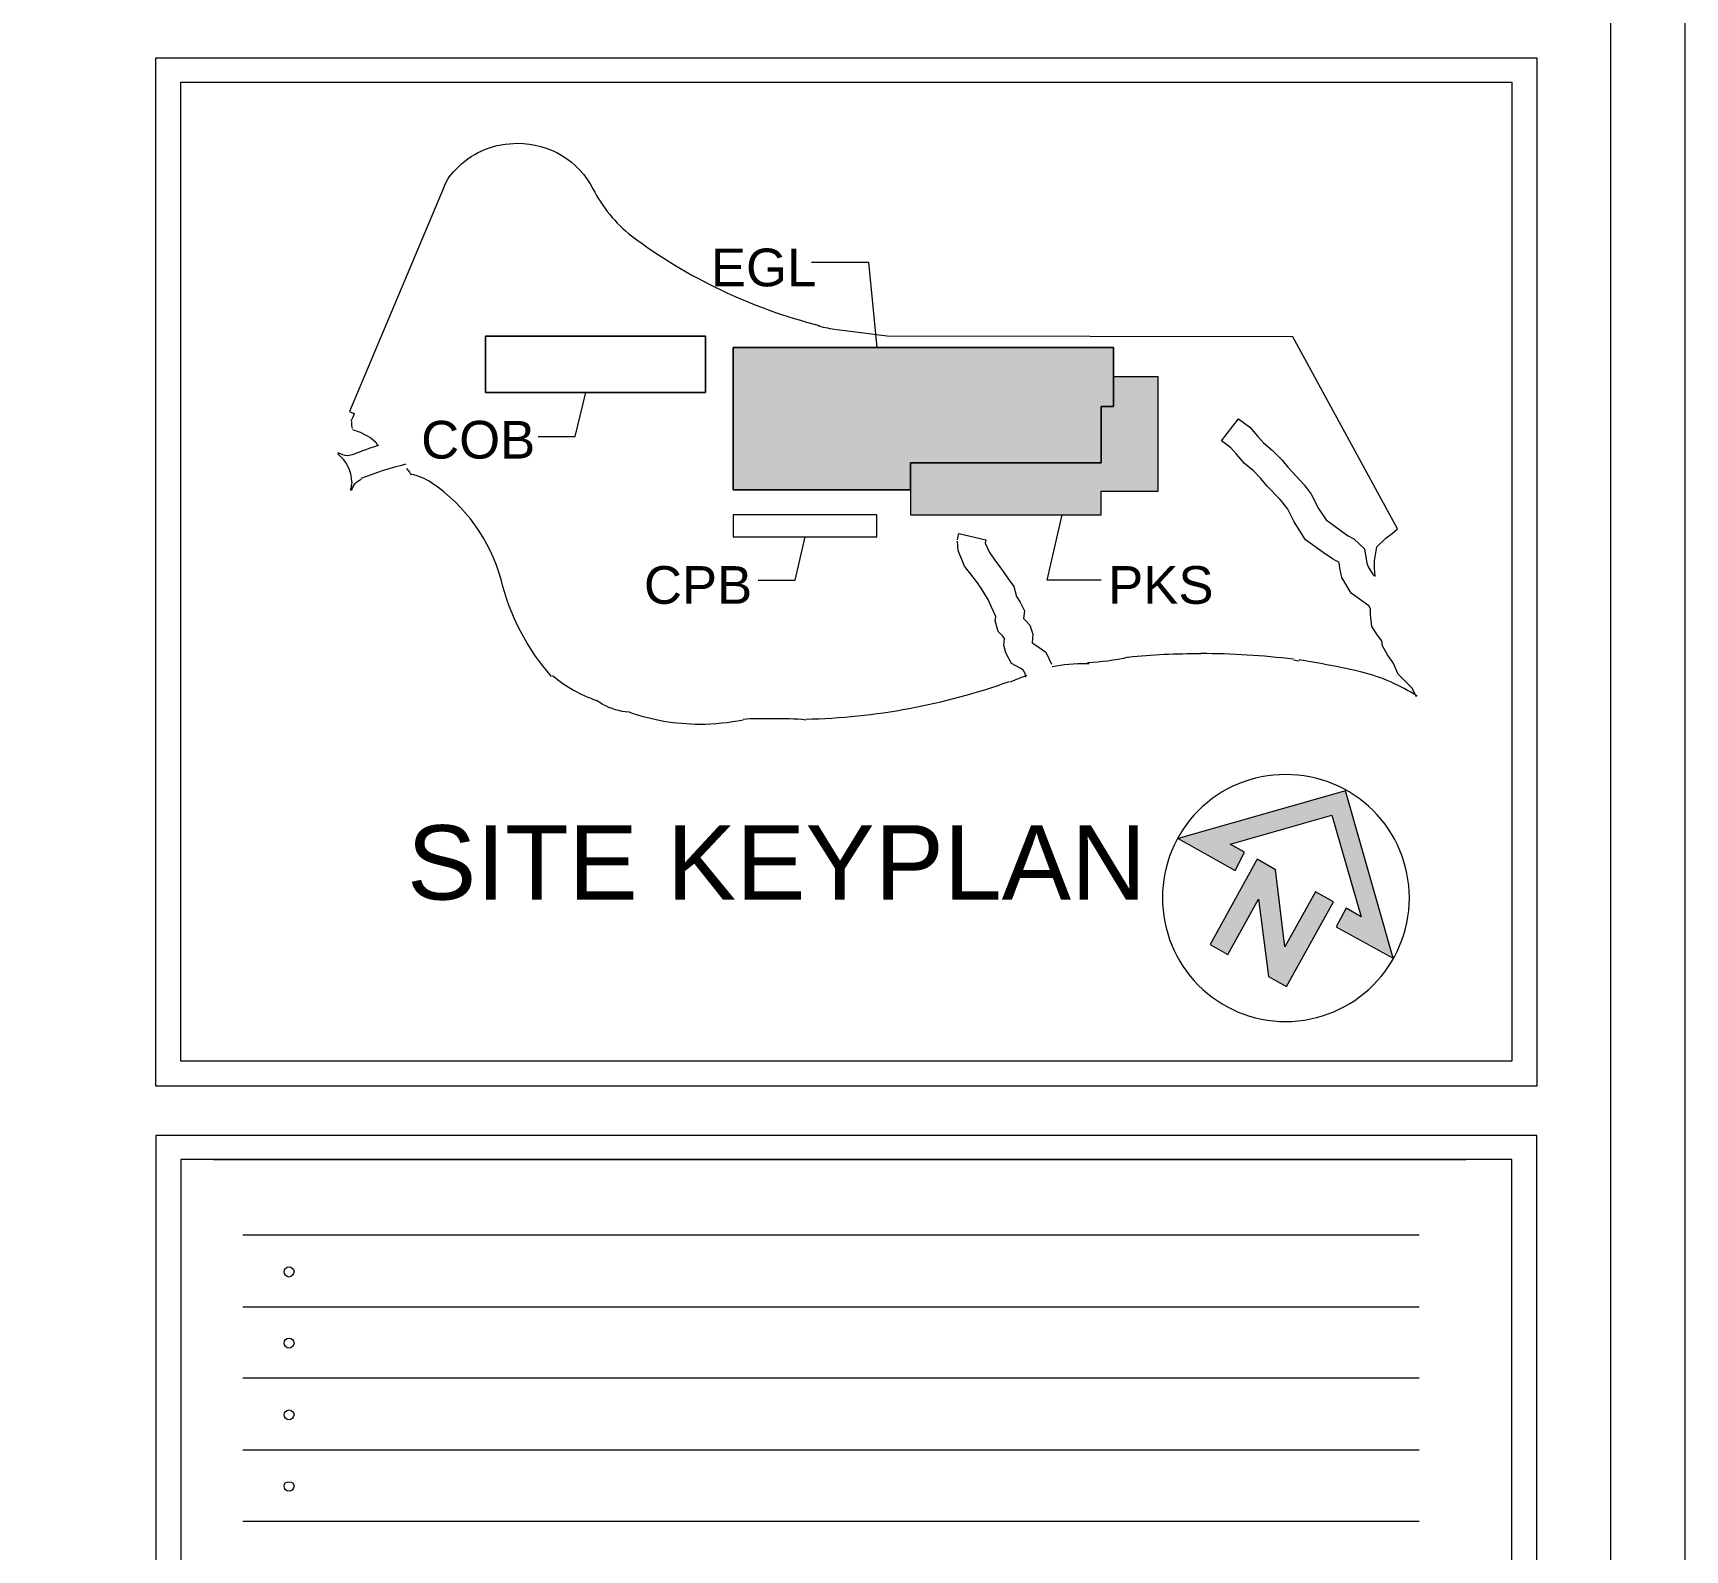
# Model space of a CAD drawing. Header units: metres. Extents: x -2 to 237, y -8 to 52.
# Drawn here: x 77.25 to 87.88, y 14.46 to 24.23 of the extents above; entities that cross this region are included whole.
import ezdxf

# ---------------------------------------------------------------- set-up
doc = ezdxf.new("R2010")
doc.units = ezdxf.units.M
doc.layers.get('0').update_dxf_attribs({"lineweight": 0})
doc.layers.add('pie de plano', color=7, linetype='Continuous', lineweight=0)
doc.styles.add('PDF Helvetica', font='')
doc.styles.get('PDF Helvetica').set_extended_font_data('Helvetica')

msp = doc.modelspace()

# ---------------------------------------------------------------- hatches: boundary and pattern name
at = {"lineweight": 0, "transparency": 33554559}
for points in [[(84.122, 21.82), (84.2, 21.82), (84.2, 22.2), (81.754, 22.2), (81.754, 21.284), (82.895, 21.284), (82.895, 21.458), (84.122, 21.458)], [(82.895, 21.123), (84.122, 21.123), (84.122, 21.275), (84.489, 21.275), (84.489, 22.012), (84.201, 22.012), (84.201, 21.82), (84.122, 21.82), (84.122, 21.458), (82.895, 21.458)]]:
    msp.add_hatch(color=256, dxfattribs=at).paths.add_polyline_path(points)
h = msp.add_hatch(color=256, dxfattribs=at)
h.paths.add_polyline_path([(85.699, 19.332), (85.699, 19.346), (85.681, 19.346), (85.662, 19.341), (85.648, 19.337), (85.63, 19.332), (85.617, 19.327), (85.598, 19.323), (85.584, 19.318), (85.566, 19.314), (85.552, 19.309), (85.534, 19.305), (85.52, 19.3), (85.502, 19.295), (85.488, 19.291), (85.47, 19.286), (85.456, 19.282), (85.438, 19.277), (85.424, 19.272), (85.405, 19.268), (85.392, 19.263), (85.374, 19.259), (85.36, 19.254), (85.341, 19.25), (85.328, 19.245), (85.309, 19.24), (85.295, 19.236), (85.277, 19.231), (85.264, 19.227), (85.245, 19.222), (85.231, 19.217), (85.213, 19.213), (85.199, 19.208), (85.181, 19.204), (85.167, 19.199), (85.149, 19.195), (85.135, 19.19), (85.117, 19.185), (85.103, 19.181), (85.085, 19.176), (85.071, 19.172), (85.053, 19.167), (85.039, 19.162), (85.021, 19.158), (85.007, 19.153), (84.989, 19.149), (84.975, 19.144), (84.957, 19.14), (84.943, 19.135), (84.924, 19.13), (84.911, 19.126), (84.892, 19.121), (84.879, 19.117), (84.86, 19.112), (84.846, 19.107), (84.828, 19.103), (84.815, 19.098), (84.796, 19.094), (84.782, 19.089), (84.764, 19.085), (84.75, 19.08), (84.732, 19.075), (84.718, 19.071), (84.7, 19.066), (84.686, 19.062), (84.668, 19.057), (84.654, 19.052), (84.618, 19.043), (84.654, 19.025), (84.659, 19.02), (84.686, 19.007), (84.691, 19.002), (84.727, 18.984), (84.732, 18.979), (84.759, 18.965), (84.764, 18.961), (84.801, 18.943), (84.805, 18.938), (84.833, 18.924), (84.837, 18.92), (84.874, 18.901), (84.879, 18.897), (84.906, 18.883), (84.911, 18.878), (84.947, 18.86), (84.952, 18.856), (84.989, 18.837), (84.989, 18.846), (85.044, 18.956), (85.039, 18.961), (85.002, 18.979), (84.998, 18.984), (84.952, 19.007), (84.97, 19.011), (84.984, 19.016), (85.002, 19.02), (85.016, 19.025), (85.034, 19.03), (85.048, 19.034), (85.067, 19.039), (85.08, 19.043), (85.099, 19.048), (85.112, 19.052), (85.131, 19.057), (85.144, 19.062), (85.163, 19.066), (85.177, 19.071), (85.195, 19.075), (85.208, 19.08), (85.227, 19.085), (85.241, 19.089), (85.259, 19.094), (85.273, 19.098), (85.291, 19.103), (85.305, 19.107), (85.323, 19.112), (85.337, 19.117), (85.355, 19.121), (85.369, 19.126), (85.387, 19.13), (85.401, 19.135), (85.419, 19.14), (85.433, 19.144), (85.451, 19.149), (85.465, 19.153), (85.484, 19.158), (85.497, 19.162), (85.515, 19.167), (85.529, 19.172), (85.548, 19.176), (85.561, 19.181), (85.579, 19.185), (85.594, 19.19), (85.612, 19.19), (85.612, 19.176), (85.617, 19.176), (85.617, 19.162), (85.621, 19.162), (85.621, 19.144), (85.625, 19.144), (85.625, 19.13), (85.63, 19.13), (85.63, 19.112), (85.635, 19.112), (85.635, 19.098), (85.639, 19.098), (85.639, 19.08), (85.644, 19.08), (85.644, 19.066), (85.648, 19.066), (85.648, 19.048), (85.653, 19.048), (85.653, 19.034), (85.658, 19.034), (85.658, 19.016), (85.662, 19.016), (85.662, 19.002), (85.667, 19.002), (85.667, 18.984), (85.671, 18.984), (85.671, 18.97), (85.676, 18.97), (85.676, 18.952), (85.681, 18.952), (85.681, 18.938), (85.685, 18.938), (85.685, 18.92), (85.689, 18.92), (85.689, 18.906), (85.694, 18.906), (85.694, 18.888), (85.699, 18.888), (85.699, 18.874), (85.704, 18.874), (85.704, 18.856), (85.708, 18.856), (85.708, 18.842), (85.712, 18.842), (85.712, 18.823), (85.717, 18.823), (85.717, 18.81), (85.722, 18.81), (85.722, 18.791), (85.727, 18.791), (85.727, 18.778), (85.731, 18.778), (85.731, 18.759), (85.735, 18.759), (85.735, 18.746), (85.74, 18.746), (85.74, 18.727), (85.745, 18.727), (85.745, 18.713), (85.749, 18.713), (85.749, 18.695), (85.754, 18.695), (85.754, 18.681), (85.758, 18.681), (85.758, 18.663), (85.763, 18.663), (85.763, 18.649), (85.768, 18.649), (85.768, 18.631), (85.772, 18.631), (85.772, 18.617), (85.776, 18.617), (85.776, 18.599), (85.781, 18.599), (85.781, 18.585), (85.786, 18.585), (85.786, 18.567), (85.791, 18.567), (85.791, 18.553), (85.795, 18.553), (85.791, 18.539), (85.791, 18.544), (85.763, 18.558), (85.758, 18.562), (85.731, 18.576), (85.727, 18.581), (85.708, 18.59), (85.699, 18.59), (85.694, 18.585), (85.671, 18.539), (85.667, 18.535), (85.639, 18.48), (85.635, 18.475), (85.681, 18.452), (85.685, 18.448), (85.722, 18.429), (85.727, 18.425), (85.772, 18.402), (85.776, 18.397), (85.814, 18.379), (85.818, 18.374), (85.864, 18.352), (85.868, 18.347), (85.905, 18.329), (85.909, 18.324), (85.955, 18.301), (85.96, 18.297), (85.996, 18.278), (86.001, 18.274), (86.001, 18.287), (85.996, 18.287), (85.996, 18.306), (85.992, 18.306), (85.992, 18.319), (85.988, 18.319), (85.988, 18.338), (85.983, 18.338), (85.983, 18.352), (85.978, 18.352), (85.978, 18.37), (85.973, 18.37), (85.973, 18.384), (85.969, 18.384), (85.969, 18.402), (85.965, 18.402), (85.965, 18.416), (85.96, 18.416), (85.96, 18.434), (85.955, 18.434), (85.955, 18.448), (85.951, 18.448), (85.951, 18.466), (85.946, 18.466), (85.946, 18.48), (85.942, 18.48), (85.942, 18.498), (85.937, 18.498), (85.937, 18.512), (85.932, 18.512), (85.932, 18.53), (85.928, 18.53), (85.928, 18.544), (85.924, 18.544), (85.924, 18.562), (85.919, 18.562), (85.919, 18.576), (85.914, 18.576), (85.914, 18.594), (85.909, 18.594), (85.909, 18.608), (85.905, 18.608), (85.905, 18.626), (85.901, 18.626), (85.901, 18.64), (85.896, 18.64), (85.896, 18.658), (85.891, 18.658), (85.891, 18.672), (85.886, 18.672), (85.886, 18.691), (85.882, 18.691), (85.882, 18.704), (85.878, 18.704), (85.878, 18.723), (85.873, 18.723), (85.873, 18.736), (85.868, 18.736), (85.868, 18.755), (85.864, 18.755), (85.864, 18.768), (85.859, 18.768), (85.859, 18.787), (85.855, 18.787), (85.855, 18.801), (85.85, 18.801), (85.85, 18.819), (85.845, 18.819), (85.845, 18.833), (85.841, 18.833), (85.841, 18.851), (85.837, 18.851), (85.837, 18.865), (85.832, 18.865), (85.832, 18.883), (85.827, 18.883), (85.827, 18.897), (85.822, 18.897), (85.822, 18.915), (85.818, 18.915), (85.818, 18.929), (85.814, 18.929), (85.814, 18.947), (85.809, 18.947), (85.809, 18.961), (85.804, 18.961), (85.804, 18.979), (85.799, 18.979), (85.799, 18.993), (85.795, 18.993), (85.795, 19.011), (85.791, 19.011), (85.791, 19.025), (85.786, 19.025), (85.786, 19.043), (85.781, 19.043), (85.781, 19.057), (85.776, 19.057), (85.776, 19.075), (85.772, 19.075), (85.772, 19.089), (85.768, 19.089), (85.768, 19.107), (85.763, 19.107), (85.763, 19.121), (85.758, 19.121), (85.758, 19.14), (85.754, 19.14), (85.754, 19.153), (85.749, 19.153), (85.749, 19.172), (85.745, 19.172), (85.745, 19.185), (85.74, 19.185), (85.74, 19.204), (85.735, 19.204), (85.735, 19.217), (85.731, 19.217), (85.731, 19.236), (85.727, 19.236), (85.727, 19.25), (85.722, 19.25), (85.722, 19.268), (85.717, 19.268), (85.717, 19.282), (85.712, 19.282), (85.712, 19.3), (85.708, 19.3), (85.708, 19.314), (85.704, 19.314), (85.704, 19.332)])
h.paths.add_polyline_path([(85.318, 18.09), (85.318, 18.095), (85.337, 18.132), (85.341, 18.136), (85.36, 18.173), (85.364, 18.177), (85.383, 18.214), (85.387, 18.219), (85.405, 18.255), (85.41, 18.26), (85.428, 18.297), (85.433, 18.301), (85.451, 18.338), (85.456, 18.342), (85.474, 18.379), (85.479, 18.384), (85.497, 18.42), (85.502, 18.425), (85.52, 18.461), (85.525, 18.466), (85.543, 18.503), (85.548, 18.507), (85.566, 18.544), (85.571, 18.549), (85.589, 18.585), (85.594, 18.59), (85.617, 18.636), (85.612, 18.64), (85.584, 18.654), (85.579, 18.658), (85.543, 18.677), (85.538, 18.681), (85.511, 18.695), (85.502, 18.695), (85.497, 18.691), (85.484, 18.663), (85.479, 18.658), (85.461, 18.622), (85.456, 18.617), (85.438, 18.581), (85.433, 18.576), (85.415, 18.539), (85.41, 18.535), (85.396, 18.507), (85.392, 18.503), (85.374, 18.466), (85.369, 18.461), (85.351, 18.425), (85.346, 18.42), (85.328, 18.384), (85.323, 18.379), (85.309, 18.352), (85.305, 18.347), (85.305, 18.384), (85.3, 18.384), (85.3, 18.42), (85.295, 18.42), (85.295, 18.457), (85.291, 18.457), (85.291, 18.498), (85.287, 18.498), (85.287, 18.535), (85.282, 18.535), (85.282, 18.571), (85.277, 18.571), (85.277, 18.613), (85.273, 18.613), (85.273, 18.649), (85.268, 18.649), (85.268, 18.686), (85.264, 18.686), (85.264, 18.727), (85.259, 18.727), (85.259, 18.764), (85.254, 18.764), (85.254, 18.801), (85.25, 18.801), (85.25, 18.837), (85.241, 18.846), (85.222, 18.856), (85.218, 18.86), (85.19, 18.874), (85.186, 18.878), (85.158, 18.892), (85.154, 18.897), (85.135, 18.906), (85.126, 18.906), (85.121, 18.901), (85.103, 18.865), (85.099, 18.86), (85.08, 18.823), (85.076, 18.819), (85.053, 18.773), (85.048, 18.768), (85.03, 18.732), (85.025, 18.727), (85.002, 18.681), (84.998, 18.677), (84.979, 18.64), (84.975, 18.636), (84.952, 18.59), (84.947, 18.585), (84.929, 18.549), (84.924, 18.544), (84.902, 18.498), (84.897, 18.494), (84.879, 18.457), (84.874, 18.452), (84.851, 18.406), (84.846, 18.402), (84.828, 18.365), (84.824, 18.361), (84.86, 18.342), (84.865, 18.338), (84.902, 18.319), (84.906, 18.315), (84.943, 18.297), (84.943, 18.301), (84.961, 18.338), (84.966, 18.342), (84.984, 18.379), (84.989, 18.384), (85.011, 18.429), (85.016, 18.434), (85.034, 18.471), (85.039, 18.475), (85.057, 18.512), (85.062, 18.516), (85.085, 18.562), (85.089, 18.567), (85.108, 18.603), (85.112, 18.608), (85.131, 18.645), (85.135, 18.649), (85.14, 18.649), (85.14, 18.617), (85.144, 18.617), (85.144, 18.581), (85.149, 18.581), (85.149, 18.544), (85.154, 18.544), (85.154, 18.507), (85.158, 18.507), (85.158, 18.475), (85.163, 18.475), (85.163, 18.439), (85.167, 18.439), (85.167, 18.402), (85.172, 18.402), (85.172, 18.365), (85.177, 18.365), (85.177, 18.329), (85.181, 18.329), (85.181, 18.297), (85.186, 18.297), (85.186, 18.26), (85.19, 18.26), (85.19, 18.223), (85.195, 18.223), (85.195, 18.187), (85.199, 18.187), (85.199, 18.15), (85.208, 18.15), (85.236, 18.136), (85.241, 18.132), (85.277, 18.113), (85.282, 18.109)])

# ---------------------------------------------------------------- linework, layer by layer
at = {"lineweight": 0}
for points in [[(87.403, -7.177), (87.403, 51.326)], [(79.889, 23.226), (79.284, 21.788), (79.317, 21.774)], [(82.258, 22.75), (82.625, 22.75), (82.679, 22.2)], [(81.575, 22.273), (80.16, 22.273), (81.575, 22.273)], [(86.152, 19.951), (86.121, 20.01), (86.106, 20.024), (86.065, 20.065), (86.034, 20.097), (86.001, 20.17), (85.965, 20.221), (85.932, 20.28), (85.928, 20.312), (85.901, 20.349), (85.864, 20.404), (85.855, 20.482), (85.855, 20.519), (85.845, 20.537), (85.731, 20.619), (85.671, 20.72), (85.658, 20.78), (85.653, 20.816), (85.612, 20.839), (85.552, 20.881), (85.438, 20.963), (85.364, 21.078), (85.323, 21.16), (85.287, 21.206), (85.273, 21.224), (85.19, 21.307), (85.149, 21.357), (85.103, 21.407), (85.044, 21.453), (84.993, 21.513), (84.957, 21.554), (84.897, 21.6), (85.007, 21.742), (85.08, 21.687), (85.131, 21.627), (85.167, 21.586), (85.222, 21.54), (85.287, 21.476), (85.323, 21.43), (85.405, 21.343), (85.428, 21.316), (85.474, 21.256), (85.52, 21.165), (85.571, 21.091), (85.658, 21.027), (85.708, 20.991), (85.749, 20.968), (85.818, 20.904), (85.832, 20.812), (85.841, 20.789), (85.868, 20.743), (85.886, 20.729), (85.882, 20.78), (85.882, 20.826), (85.896, 20.917), (85.955, 20.972), (85.996, 21.004), (86.029, 21.032), (85.355, 22.269), (82.744, 22.273), (82.423, 22.315)], [(82.895, 21.284), (81.754, 21.284), (81.754, 22.2), (84.201, 22.2), (84.201, 21.82), (84.122, 21.82), (84.122, 21.458), (82.895, 21.458), (82.895, 21.123), (84.122, 21.123), (84.122, 21.275), (84.489, 21.275), (84.489, 22.012), (84.201, 22.012)], [(80.498, 21.627), (80.737, 21.627), (80.805, 21.911)], [(79.303, 21.673), (79.353, 21.655), (79.39, 21.637), (79.422, 21.618), (79.454, 21.591), (79.463, 21.572)], [(79.651, 21.421), (79.669, 21.398), (79.679, 21.38)], [(84.122, 20.702), (83.774, 20.702), (83.871, 21.123)], [(81.914, 20.702), (82.153, 20.702), (82.217, 20.981)], [(83.197, 20.963), (83.202, 20.986), (83.206, 21.004), (83.38, 20.963), (83.376, 20.94), (83.403, 20.881), (83.449, 20.816), (83.477, 20.78), (83.495, 20.752), (83.531, 20.702), (83.559, 20.661), (83.577, 20.597), (83.6, 20.56), (83.628, 20.505), (83.623, 20.455), (83.637, 20.441), (83.664, 20.413), (83.683, 20.354), (83.678, 20.299), (83.701, 20.285), (83.766, 20.239), (83.802, 20.161)], [(83.637, 20.079), (83.633, 20.102), (83.623, 20.12), (83.605, 20.134), (83.546, 20.166), (83.508, 20.235), (83.495, 20.285), (83.5, 20.326), (83.486, 20.345), (83.459, 20.372), (83.44, 20.441), (83.444, 20.468), (83.417, 20.528), (83.394, 20.578), (83.38, 20.601), (83.349, 20.651), (83.33, 20.679), (83.307, 20.711), (83.243, 20.793), (83.202, 20.894), (83.197, 20.954)], [(85.36, 20.189), (85.396, 20.184)], [(78.409, 16.972), (86.469, 16.972)], [(78.597, 16.487), (86.17, 16.487)], [(78.597, 16.024), (86.17, 16.024)], [(78.597, 15.566), (86.17, 15.566)], [(78.597, 15.103), (86.17, 15.103)], [(78.597, 14.645), (86.17, 14.645)]]:
    msp.add_lwpolyline(points, dxfattribs=at)
for points in [[(78.038, 17.444), (78.038, 24.065), (86.927, 24.065), (86.927, 17.444)], [(78.199, 17.605), (78.199, 23.909), (86.766, 23.909), (86.766, 17.605)], [(81.575, 21.911), (80.16, 21.911), (80.16, 22.273), (80.16, 21.911), (81.575, 21.911), (81.575, 22.273)], [(80.16, 22.273), (80.16, 21.911), (81.575, 21.911), (81.575, 22.273)], [(84.201, 22.2), (81.754, 22.2), (81.754, 21.284), (82.895, 21.284), (82.895, 21.458), (84.122, 21.458), (84.122, 21.82), (84.201, 21.82)], [(82.895, 21.123), (84.122, 21.123), (84.122, 21.275), (84.489, 21.275), (84.489, 22.012), (84.201, 22.012), (84.201, 21.82), (84.122, 21.82), (84.122, 21.458), (82.895, 21.458)], [(81.754, 21.123), (81.754, 20.981), (82.679, 20.981), (82.679, 21.123)], [(82.679, 21.123), (81.754, 21.123), (81.754, 20.981), (82.679, 20.981)], [(85.694, 19.346), (84.618, 19.039), (84.984, 18.833), (85.044, 18.952), (84.952, 19.002), (85.607, 19.19), (85.795, 18.535), (85.699, 18.59), (85.635, 18.471), (86.001, 18.269)], [(85.635, 18.471), (86.001, 18.269), (85.694, 19.346), (84.618, 19.039), (84.984, 18.833), (85.044, 18.952), (84.952, 19.002), (85.607, 19.19), (85.795, 18.535), (85.699, 18.59)], [(84.938, 18.292), (85.135, 18.649), (85.199, 18.15), (85.314, 18.086), (85.617, 18.631), (85.502, 18.695), (85.305, 18.342), (85.245, 18.837), (85.126, 18.906), (84.824, 18.356)], [(84.938, 18.292), (85.135, 18.649), (85.199, 18.15), (85.314, 18.086), (85.617, 18.631), (85.502, 18.695), (85.305, 18.342), (85.245, 18.837), (85.126, 18.906), (84.824, 18.356)], [(78.038, 17.128), (78.038, 3.906), (86.927, 3.906), (86.927, 17.128)], [(78.199, 4.061), (86.766, 4.061), (86.766, 16.972), (78.199, 16.972)]]:
    msp.add_lwpolyline(points, close=True, dxfattribs=at)
for points in [[(80.366, 23.515, -0.282943), (80.851, 23.222, 0.10724), (81.099, 22.919, 0.098705), (82.308, 22.342)], [(80.585, 20.083, -0.123798), (80.26, 20.706, 0.178678), (79.811, 21.33, 0.096591), (79.679, 21.385)], [(86.157, 19.955, 0.083673), (85.799, 20.111, 0.017957), (85.396, 20.189)], [(80.911, 19.905, 0.104662), (81.081, 19.854, 0.084029), (81.539, 19.776, 0.048808), (81.818, 19.804)]]:
    msp.add_lwpolyline(points, format="xyb", dxfattribs=at)
msp.add_lwpolyline([(85.309, 19.451, 0.416379), (84.517, 18.658, 0.415159), (85.309, 17.861, 0.413758), (86.106, 18.658, 0.414963)], format="xyb", close=True, dxfattribs=at)
for centre, radius, start, end in [((79.065, 21.332), 0.233, 0.5418, 52.6542), ((80.207, 19.183), 2.334, 103.8954, 111.3361), ((84.751, 15.153), 5.077, 83.1116, 89.8508), ((81.174, 20.789), 0.912, 230.254, 250.8467), ((82.131, 23.949), 4.142, 271.2461, 289.7579), ((84.597, 17.494), 2.764, 110.2172, 112.5601)]:
    msp.add_arc(centre, radius, start, end, dxfattribs=at)
for points in [[(79.986, 23.364), (80.086, 23.465), (80.224, 23.515), (80.366, 23.515)], [(79.889, 23.226), (79.907, 23.281), (79.944, 23.327), (79.986, 23.364)], [(82.418, 22.315), (82.382, 22.319), (82.345, 22.328), (82.304, 22.337)], [(79.294, 21.728), (79.303, 21.746), (79.312, 21.76), (79.317, 21.779)], [(79.298, 21.719), (79.298, 21.724), (79.298, 21.724), (79.298, 21.724)], [(79.303, 21.678), (79.298, 21.692), (79.298, 21.705), (79.298, 21.719)], [(79.271, 21.504), (79.252, 21.504), (79.23, 21.513), (79.211, 21.522)], [(79.312, 21.513), (79.298, 21.508), (79.284, 21.504), (79.271, 21.504)], [(79.312, 21.513), (79.362, 21.536), (79.417, 21.554), (79.472, 21.572)], [(79.298, 21.334), (79.298, 21.316), (79.294, 21.298), (79.289, 21.279)], [(79.298, 21.279), (79.303, 21.311), (79.326, 21.339), (79.362, 21.352)], [(84.296, 20.207), (84.209, 20.184), (84.122, 20.175), (84.035, 20.17)], [(84.296, 20.207), (84.448, 20.225), (84.604, 20.23), (84.764, 20.23)], [(83.807, 20.147), (83.875, 20.161), (83.953, 20.166), (84.027, 20.166)], [(84.027, 20.166), (84.05, 20.166), (84.05, 20.166), (84.035, 20.166)], [(80.911, 19.905), (80.897, 19.914), (80.884, 19.918), (80.874, 19.928)], [(81.818, 19.808), (81.873, 19.813), (81.933, 19.813), (82.006, 19.813)], [(82.006, 19.813), (82.079, 19.813), (82.153, 19.813), (82.221, 19.804)], [(78.863, 16.249), (78.863, 16.267), (78.877, 16.281), (78.895, 16.281)], [(78.895, 16.281), (78.909, 16.281), (78.927, 16.267), (78.927, 16.249)], [(78.895, 16.216), (78.877, 16.216), (78.863, 16.235), (78.863, 16.249)], [(78.927, 16.249), (78.927, 16.235), (78.909, 16.216), (78.895, 16.216)], [(78.863, 15.79), (78.863, 15.809), (78.877, 15.822), (78.895, 15.822)], [(78.895, 15.758), (78.877, 15.758), (78.863, 15.777), (78.863, 15.79)], [(78.895, 15.822), (78.909, 15.822), (78.927, 15.809), (78.927, 15.79)], [(78.927, 15.79), (78.927, 15.777), (78.909, 15.758), (78.895, 15.758)], [(78.863, 15.328), (78.863, 15.346), (78.877, 15.36), (78.895, 15.36)], [(78.895, 15.296), (78.877, 15.296), (78.863, 15.314), (78.863, 15.328)], [(78.895, 15.36), (78.909, 15.36), (78.927, 15.346), (78.927, 15.328)], [(78.927, 15.328), (78.927, 15.314), (78.909, 15.296), (78.895, 15.296)], [(78.863, 14.869), (78.863, 14.888), (78.877, 14.897), (78.895, 14.897)], [(78.895, 14.897), (78.909, 14.897), (78.927, 14.888), (78.927, 14.869)], [(78.895, 14.837), (78.877, 14.837), (78.863, 14.851), (78.863, 14.869)], [(78.927, 14.869), (78.927, 14.851), (78.909, 14.837), (78.895, 14.837)]]:
    msp.add_open_spline(points, degree=3, dxfattribs=at)
at = {"layer": 'pie de plano', "color": 7, "lineweight": 9}
msp.add_lwpolyline([(87.88, 52.136), (87.88, -7.842), (-2.09, -7.842), (-2.09, 52.136)], close=True, dxfattribs=at)

# ---------------------------------------------------------------- texts
at = {"lineweight": 0, "attachment_point": 4, "style": 'PDF Helvetica'}
for s, insert, char_height in [('EGL', (81.61, 22.714), 0.2427), ('COB', (79.745, 21.605), 0.2427), ('CPB', (81.179, 20.67), 0.2427), ('PKS', (84.167, 20.67), 0.2427), ('SITE KEYPLAN', (79.654, 18.882), 0.47872)]:
    msp.add_mtext(s, dxfattribs=dict(at, insert=insert, char_height=char_height))

doc.saveas('drawing.dxf')
